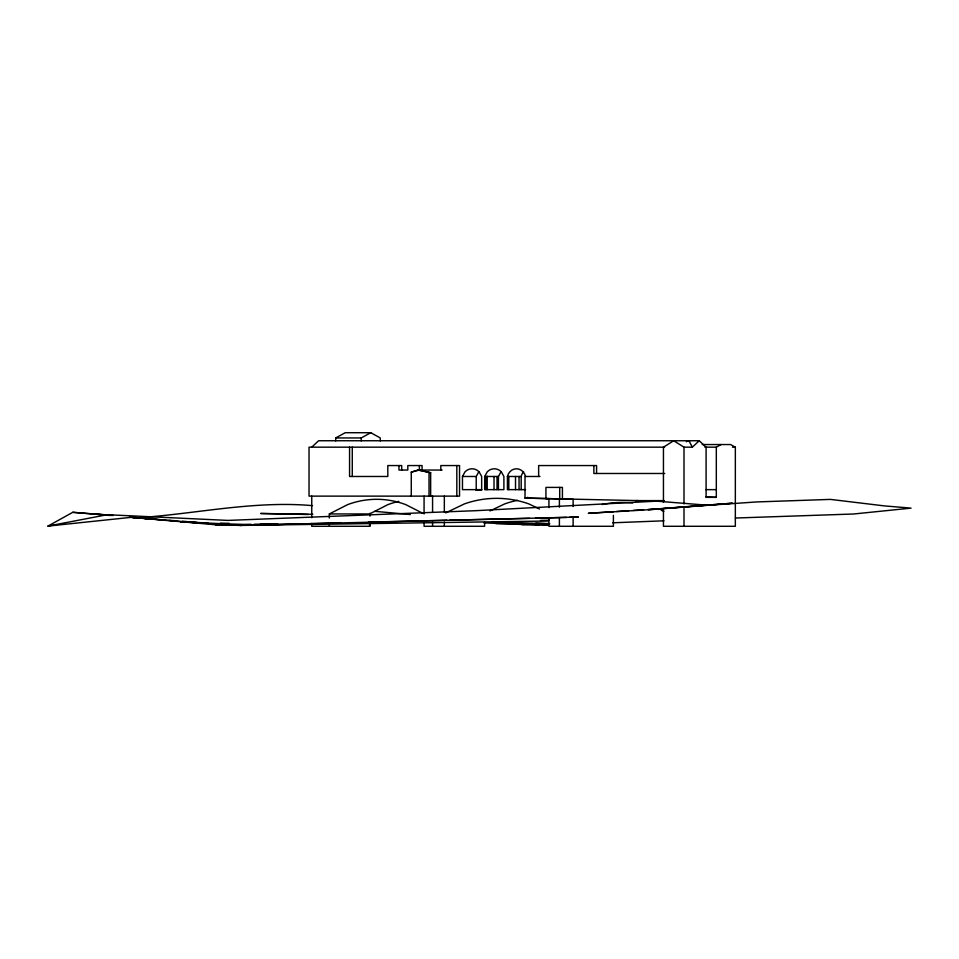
<?xml version="1.0" encoding="UTF-8"?>
<svg xmlns="http://www.w3.org/2000/svg" width="959" height="959" viewBox="0 0 959 959"><rect width="100%" height="100%" fill="white"/><g stroke="black" fill="none" stroke-linecap="round" stroke-linejoin="round"><path stroke-width="1.44" d="M462.466 476.479L465.019 471.816A11.4 10.333 -90 0 1 479.104 471.816L481.658 476.479L481.658 489.641L462.466 489.641L462.466 476.479L476.215 476.479L478.769 471.816M484.691 476.479L487.256 471.816A11.4 10.333 -90 0 1 501.329 471.816L503.895 476.479L503.895 489.641L484.691 489.641L484.691 476.479L498.44 476.479L501.006 471.816M311.747 447.17L318.616 440.744L699.231 440.744L706.1 447.17L706.1 497.361L716.313 497.361L716.313 447.17L721.072 444.544M663.448 502.408L663.448 447.17L673.721 440.744L683.995 447.17L692.35 447.17L699.231 440.744M164.744 519.994L131.323 517.321L47.95 526.095L72.776 512.31L113.318 515.498M335.698 440.924L335.698 437.951L345.216 432.713L370.761 432.713L380.279 437.951L380.279 440.936M335.698 437.951L361.243 437.951L370.761 432.713M329.333 518.064L329.333 513.952L347.602 504.638A99.352 90.074 -90 0 1 405.801 504.638L422.763 513.281M445.671 512.873L464.492 503.871A116.578 105.682 90 0 1 528.757 503.871L539.521 509.013M489.977 510.943L504.77 503.871A116.578 105.682 90 0 1 517.452 500.346M686.32 441.727L688.958 440.744L692.35 447.17M411.267 496.127L411.267 472.14L417.728 470.054L442.087 470.054M430.651 496.127L430.651 472.727L419.359 470.054L411.267 472.14M47.95 526.095L107.228 514.707L227.954 520.413L476.084 510.668L656.687 501.149L708.09 505.273L756.891 501.929L830.47 499.399L884.39 505.896L911.05 508.126L853.606 514L735.361 518.028M613.676 511.662L588.299 513.305L648.692 509.732L732.4 503.211L661.47 508.57M648.692 509.732L708.09 505.273M616.661 511.471L628.613 510.703M633.096 510.416L643.549 509.732M648.032 509.445L658.485 508.773M475.976 490.181L481.945 489.881M612.681 522.799L663.976 520.809M569.538 517.297L578.421 517.057L252.049 525.112L189.414 522.187L196.943 522.439M529.62 518.351L449.819 520.198M535.53 518.196L566.589 517.38M548.416 521.025L241.296 525.424L215.631 524.777L131.323 517.321M252.049 525.112L340.901 522.895M368.328 522.128L446.87 520.257M544.137 524.082L521.78 524.477L483.995 522.847M540.504 520.401L549.411 520.257M251.066 524.381L215.631 524.777L251.354 524.633M254.027 524.345L277.654 524.082M292.411 523.926L304.231 523.794M548.488 524.273L521.78 524.477L547.745 525.328L543.285 525.041M254.327 524.621L278.146 524.525L260.368 524.093M702.228 444.544L730.578 444.544L735.337 447.17L735.337 526.287L663.448 526.287L663.448 509.864M664.635 447.17L309.038 447.17L309.038 496.127L459.541 496.127L459.541 465.559L440.804 465.559L440.804 470.054M704.889 447.17L716.313 447.17M732.484 447.17L735.337 447.17M417.728 470.054L430.651 472.727M664.755 473.482L593.873 473.482L593.873 465.559M525.532 489.641L507.419 489.641L507.419 476.479L521.181 476.479A10.321 9.362 -90 0 1 523.59 471.816M539.989 476.479L525.017 476.479L525.017 498.105L638.262 500.61M705.908 489.641L716.313 489.641M548.632 498.644L545.923 498.644L545.923 487.4L562.418 487.4L562.418 498.956M635.553 500.61L664.407 500.61M329.333 513.952L369.599 513.952L387.868 504.638A99.352 90.074 -90 0 1 398.788 501.365M495.863 523.59L549.699 523.842M549.591 523.83L492.303 521.864M312.838 514.276L260.668 513.485L308.342 514.504M571.756 499.112L525.017 498.105L527.726 498.105L527.726 497.265M190.781 522.415L207.072 522.811M220.39 523.135L229.285 523.35M130.208 516.673L133.169 516.757M143.55 517.057L146.511 517.141C201.714 512.597 256.964 500.682 312.466 505.645M492.47 521.636L498.452 521.84M507.419 522.152L520.857 522.619M535.805 523.135L549.255 523.602M705.908 496.858L716.313 497.361M196.799 522.763L130.184 517.225M202.733 523.123L208.666 523.47M219.048 524.093L226.468 524.537M528.397 524.105L538.814 524.765M169.156 520.305L176.516 520.821M182.414 521.24L186.825 521.552M222.164 524.07L226.576 524.381M72.776 512.31L109.889 515.462M130.676 517.225L155.909 519.358M129.477 516.961L154.447 519.227M374.885 511.327L410.332 514.551M97.171 514.036L111.376 515.439M683.995 447.17L683.995 503.895M683.995 508.378L683.995 526.287M613.4 515.367L613.4 526.287L548.932 526.287L548.932 519.191M596.582 473.482L596.582 465.559L538.646 465.559L538.646 476.479M573.122 499.136L573.122 506.508M573.122 516.733L573.122 526.287M559.708 487.4L559.708 498.956M559.397 498.86L559.397 507.227M559.397 518.399L559.397 526.287M548.932 498.584L548.932 507.539M521.181 476.479L521.181 489.641M519.047 476.479L519.047 489.641M515.51 476.479L515.51 489.641M508.821 476.479L508.821 489.641M498.44 476.479L498.44 489.641M497.038 476.479L497.038 489.641M494.017 476.479L494.017 489.641M487.22 476.203L487.22 489.641M486.093 476.479L486.093 489.641M484.595 522.032L484.595 526.287L424.07 526.287L424.07 522.176M476.215 476.479L476.215 489.641M456.82 465.559L456.82 496.127M444.329 496.127L444.329 512.07M444.329 522.032L444.329 526.287M432.569 496.127L432.569 511.926M432.569 521.984L432.569 526.287M429.021 472.727L429.021 496.127M424.07 496.127L424.07 513.952M422.068 470.054L422.068 465.559L407.803 465.559L407.803 470.054L398.968 470.054L398.968 465.559M419.359 465.559L419.359 470.054M401.689 470.054L401.689 465.559L387.808 465.559L387.808 476.479L349.567 476.479L349.567 447.17M369.97 513.245L369.97 516.146M369.97 523.386L369.97 526.287L311.747 526.287L311.747 523.422M369.599 523.554L369.599 526.287M361.243 437.951L361.243 440.936M352.277 447.17L352.277 476.479M329.333 523.554L329.333 526.287M311.747 496.127L311.747 517.668M602.108 504.518A120.822 109.518 90 0 1 632.688 502.936M661.099 510.176A120.822 109.518 90 0 1 663.832 511.363M507.419 476.479A10.321 9.362 -90 0 1 516.481 468.771A10.321 9.362 -90 0 1 525.532 476.479M267.285 525.22L262.898 525.064L267.285 525.22M186.466 522.032L180.484 521.792L186.43 522.056M241.296 525.424L235.363 525.064L241.296 525.424"/></g></svg>
